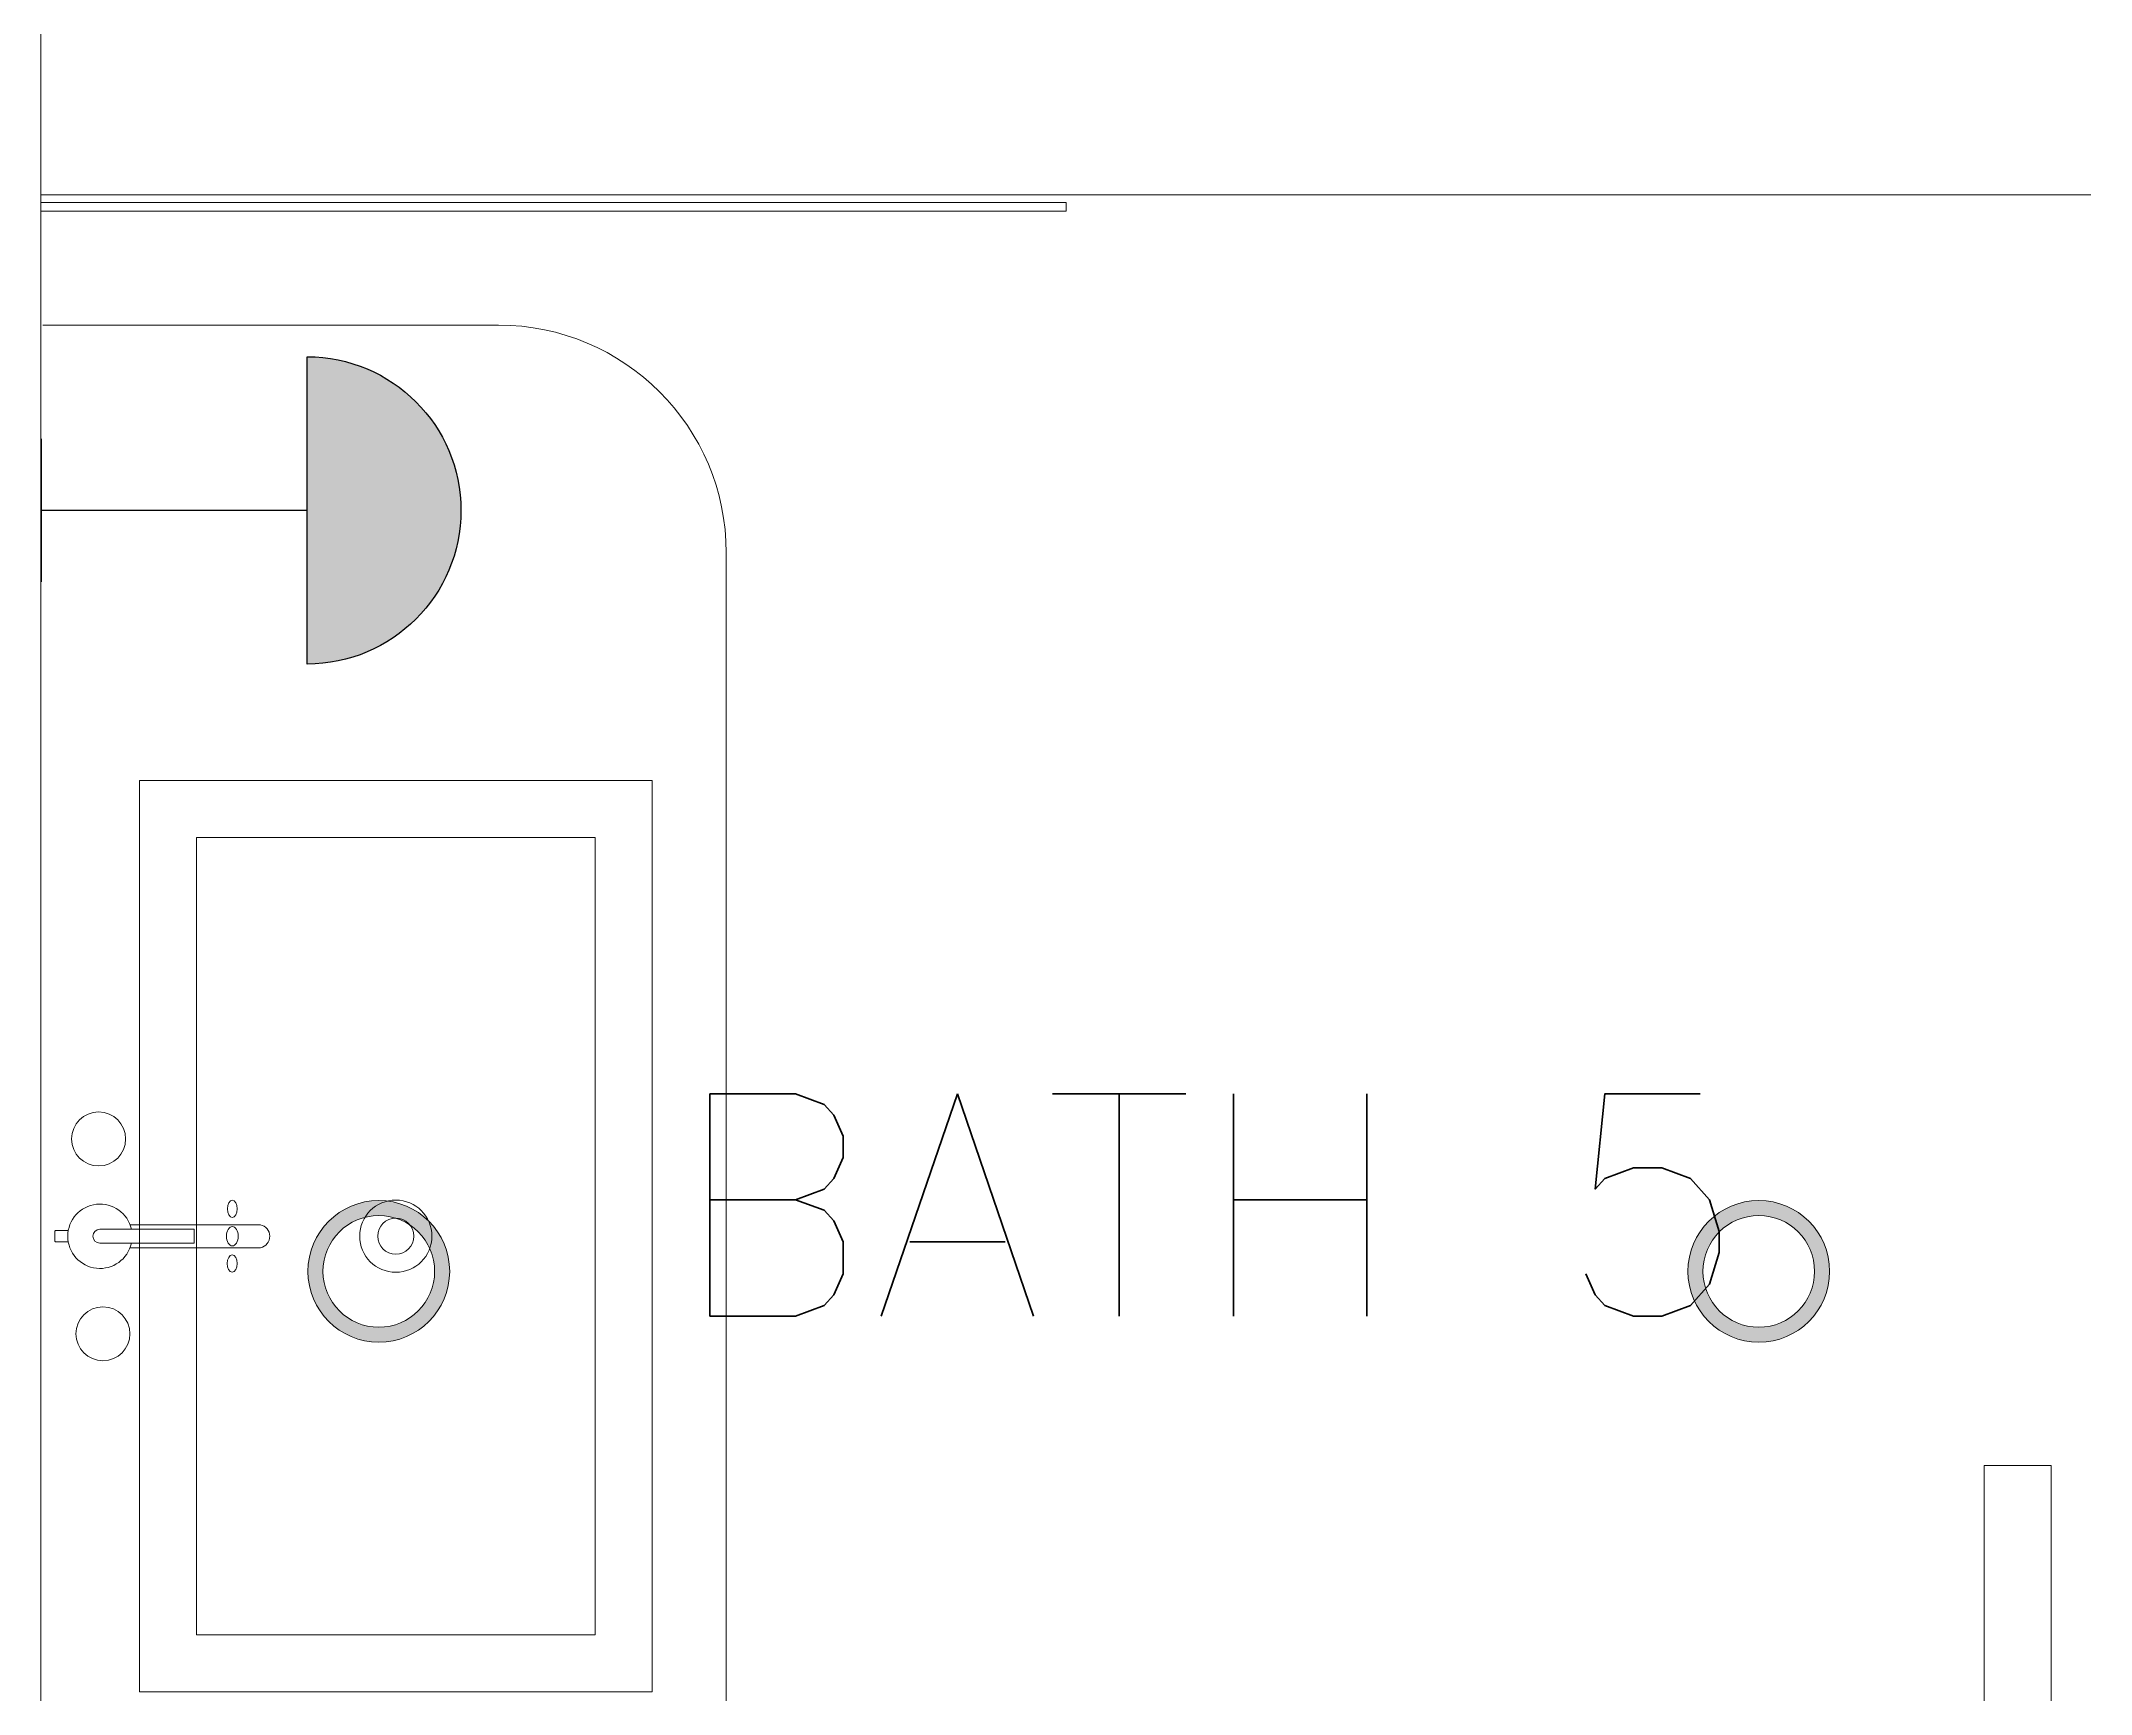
# Model space of a CAD drawing. Header units: metres. Extents: x 14 to 2416, y -346 to 476.
# Drawn here: x 42.702 to 44.501, y -138.96 to -137.509 of the extents above; entities that cross this region are included whole.
import ezdxf

# ---------------------------------------------------------------- set-up
doc = ezdxf.new("R2010")
doc.units = ezdxf.units.M
doc.linetypes.add('0', pattern=[0])
doc.layers.get('0').update_dxf_attribs({"linetype": '0', "lineweight": 20})
doc.layers.add('1', color=1, linetype='Continuous')
doc.layers.add('MAVA Luminarias', color=1, linetype='Continuous')
for name, color, linetype, lineweight in [('A-ANNO-TEXT', 20, 'Continuous', 13), ('A-DOOR', 35, 'Continuous', 5), ('A-WALL', 250, 'Continuous', 20), ('baños', 251, 'Continuous', 0), ('MAVA -LUMINARIAS', 1, 'Continuous', 18), ('textos', 7, 'Continuous', 0)]:
    doc.layers.add(name, color=color, linetype=linetype, lineweight=lineweight)
doc.styles.get("Standard").update_dxf_attribs({"font": 'arial.ttf', "height": 0.1875})

# ---------------------------------------------------------------- blocks, each defined once
blk = doc.blocks.new('A$C8d867532')
at = {"layer": 'baños', "linetype": 'Continuous'}
blk.add_line((0.0395, 0.4062, 0), (0.1223, 0.4062, 0.0004), dxfattribs=at)
at = {"layer": 'baños'}
for points in [[(0.0743, 0.8), (0.5243, 0.8), (0.5243, 0), (0.0743, 0)], [(0.1243, 0.75), (0.4743, 0.75), (0.4743, 0.05), (0.1243, 0.05)]]:
    blk.add_lwpolyline(points, close=True, dxfattribs=at)
at = {"layer": 'baños', "linetype": 'Continuous'}
blk.add_lwpolyline([(0.0672, 0.3939, -9.082434), (0.0672, 0.4062)], format="xyb", dxfattribs=at)
for points, elevation in [([(0.0114, 0.405), (0.0005, 0.405), (0, 0.4043), (0, 0.3957)], 0), ([(0.1223, 0.4062), (0.1223, 0.3939)], 0.0004), ([(0, 0.3957), (0.0005, 0.395), (0.0114, 0.395)], 0)]:
    blk.add_lwpolyline(points, dxfattribs=dict(at, elevation=elevation))
at = {"layer": 'baños', "linetype": 'Continuous', "elevation": 0}
for points in [[(0.0333, 0.4, -0.385153), (0.0395, 0.4062), (0.0395, 0.4062)], [(0.0333, 0.4, 0.385153), (0.0395, 0.3939), (0.0395, 0.3939)], [(0.0661, 0.4101), (0.1804, 0.4101, -0.363105), (0.1887, 0.4, -0.363105), (0.1804, 0.39), (0.0661, 0.39)]]:
    blk.add_lwpolyline(points, format="xyb", dxfattribs=at)
at = {"layer": 'baños', "linetype": 'Continuous', "extrusion": (1.31781e-06, -1, -8.43443e-26), "elevation": -0.3939}
blk.add_lwpolyline([(0.1223, 0.0004), (0.0395, 0)], close=True, dxfattribs=at)
at = {"layer": 'baños', "linetype": 'Continuous'}
for centre, radius in [((0.0422, 0.4857), 0.0237), ((0.2993, 0.4), 0.0317), ((0.2993, 0.4), 0.0159), ((0.0384, 0.3146), 0.0237)]:
    blk.add_circle(centre, radius, dxfattribs=at)
at = {"layer": 'baños', "linetype": 'Continuous', "extrusion": (3.61622e-27, 8.43443e-26, -1)}
for centre, major_axis, ratio in [((0.1557, 0.424), (0.00005, -0.0075), 0.581577), ((0.1558, 0.4), (0, -0.0085), 0.599546), ((0.1558, 0.376), (0.00005, -0.0075), 0.581577)]:
    blk.add_ellipse(centre, major_axis=major_axis, ratio=ratio, dxfattribs=at)
at = {"layer": 'baños', "linetype": 'Continuous', "flags": 8}
for tag, p in [('TRADENAME', (0.1887, 0.4, 0)), ('MODELNUMBER', (0.1887, 0.4, 0)), ('MATERIAL', (0.1888, 0.4, 0)), ('PRODUCT', (0.1888, 0.4, 0))]:
    blk.add_attdef(tag, p, '', height=0.0000254, rotation=270.0001, dxfattribs=at)
at = {"layer": 'baños', "linetype": 'Continuous'}
for tag, p in [('MATERIAL', (0.299, 0.3999)), ('PRODUCT', (0.299, 0.3999)), ('TRADENAME', (0.2991, 0.3999)), ('MODELNUMBER', (0.2991, 0.3999))]:
    blk.add_attdef(tag, p, '', height=0.0000254, rotation=90.0001, dxfattribs=at)
blk = doc.blocks.new('PL BASE 1N NASAS 09')
at = {"layer": 'A-DOOR'}
blk.add_lwpolyline([(-105.9753, -37.5261), (-105.9165, -37.5261), (-105.9165, -38.6483), (-105.9753, -38.6483)], close=True, dxfattribs=at)
at = {"layer": 'A-WALL'}
blk.add_line((-107.6811, -35.5197), (-107.6811, -38.9297), dxfattribs=at)
at = {"layer": 'baños'}
for p, q in [((-105.8815, -36.4102), (-107.6811, -36.4102)), ((-107.2795, -36.5247), (-107.6795, -36.5247)), ((-107.0795, -37.9497), (-107.0795, -36.7247))]:
    blk.add_line(p, q, dxfattribs=at)
blk.add_lwpolyline([(-107.6811, -36.4247), (-106.7811, -36.4247), (-106.7811, -36.417), (-107.6811, -36.417)], close=True, dxfattribs=at)
blk.add_arc((-107.2795, -36.7247), 0.2, 0, 90, dxfattribs=at)
at = {"layer": '1'}
ref = blk.add_blockref('A$C8d867532', (-107.6689, -36.9247), dxfattribs=dict(at, xscale=-1, rotation=180))
ref.add_attrib('MATERIAL', 'VITREOUS CHINA', (-107.37, -37.3246), dxfattribs={"layer": 'baños', "linetype": 'Continuous', "height": 0.0000254, "rotation": 269.9999})
ref.add_attrib('PRODUCT', 'BATHROOM SINK', (-107.3699, -37.3246), dxfattribs={"layer": 'baños', "linetype": 'Continuous', "height": 0.0000254, "rotation": 269.9999})
ref.add_attrib('TRADENAME', 'VOX', (-107.3699, -37.3246), dxfattribs={"layer": 'baños', "linetype": 'Continuous', "height": 0.0000254, "rotation": 269.9999})
ref.add_attrib('MODELNUMBER', 'K-5373', (-107.3698, -37.3246), dxfattribs={"layer": 'baños', "linetype": 'Continuous', "height": 0.0000254, "rotation": 269.9999})
ref.add_attrib('MATERIAL', 'BRASS', (-107.4801, -37.3248, 0), dxfattribs={"layer": 'baños', "linetype": 'Continuous', "height": 0.0000254, "rotation": 89.9999})
ref.add_attrib('PRODUCT', 'FAUCETS', (-107.4802, -37.3248, 0), dxfattribs={"layer": 'baños', "linetype": 'Continuous', "height": 0.0000254, "rotation": 89.9999})
ref.add_attrib('TRADENAME', 'PURIST', (-107.4802, -37.3248, 0), dxfattribs={"layer": 'baños', "linetype": 'Continuous', "height": 0.0000254, "rotation": 89.9999})
ref.add_attrib('MODELNUMBER', 'K-14404-4A', (-107.4802, -37.3248, 0), dxfattribs={"layer": 'baños', "linetype": 'Continuous', "height": 0.0000254, "rotation": 89.9999})
at = {"layer": 'textos', "insert": (-107.261, -37.3948), "char_height": 0.195, "width": 3.404877, "attachment_point": 7}
blk.add_mtext('{\\Fromans|c0; BATH 5}', dxfattribs=at)
blk = doc.blocks.new('PL MUEBLES 1N NASAS 09')
at = {"layer": 'baños'}
blk.add_blockref('PL BASE 1N NASAS 09', (162.2615, 88.2033), dxfattribs=at)
blk = doc.blocks.new('A$Cbef68299')
blk.add_blockref('PL MUEBLES 1N NASAS 09', (-30.7659, -32.0535))
blk = doc.blocks.new('A$Cc5be7df0')
at = {"layer": 'A-ANNO-TEXT'}
blk.add_blockref('A$Cbef68299', (4.1493, 17.337), dxfattribs=at)
blk = doc.blocks.new('downlight')
at = {"layer": 'MAVA -LUMINARIAS'}
h = blk.add_hatch(color=3, dxfattribs=at)
h.dxf.hatch_style = 1
h.paths.add_polyline_path([(-5.416, -22.4571, 1), (-5.2917, -22.4571, 1)])
h.paths.add_polyline_path([(-5.3048, -22.4571, -1), (-5.4029, -22.4571, -1)], flags=16)
at = {"layer": 'MAVA -LUMINARIAS', "color": 3}
for radius in [0.0622, 0.049]:
    blk.add_circle((-5.3539, -22.4571), radius, dxfattribs=at)
blk = doc.blocks.new('SCONCE 2')
at = {"layer": 'MAVA Luminarias', "linetype": 'Continuous'}
blk.add_hatch(color=1, dxfattribs=at).paths.add_polyline_path([(0.3422, -0.2405, 1), (-0.169, -0.2405)])
at = {"layer": 'MAVA Luminarias', "color": 1, "linetype": 'Continuous'}
for p, q in [((-0.169, -0.2405), (0.3422, -0.2405)), ((0.0866, -0.2405), (0.0866, -0.6823)), ((-0.0323, -0.6823), (0.2056, -0.6823))]:
    blk.add_line(p, q, dxfattribs=at)
blk.add_arc((0.0866, -0.2405), 0.2556, 0, 180, dxfattribs=at)

msp = doc.modelspace()

# ---------------------------------------------------------------- block references
at = {"layer": 'A-ANNO-TEXT'}
msp.add_blockref('A$Cc5be7df0', (14.7377, -174.7201), dxfattribs=at)
msp.add_blockref('A$Cc5be7df0', (14.7377, -174.7201), dxfattribs=at)
at = {"layer": 'MAVA Luminarias', "linetype": 'Continuous', "xscale": -0.5277282914889166, "yscale": 0.5277282914889166, "zscale": 0.5277282914889166, "rotation": 270}
msp.add_blockref('SCONCE 2', (43.0622, -137.9664), dxfattribs=at)
msp.add_blockref('SCONCE 2', (43.0622, -137.9664), dxfattribs=at)
at = {"layer": 'MAVA Luminarias'}
for p in [(48.352, -116.1318), (48.352, -116.1318), (49.5634, -116.1318), (49.5634, -116.1318)]:
    msp.add_blockref('downlight', p, dxfattribs=at)

doc.saveas('drawing.dxf')
